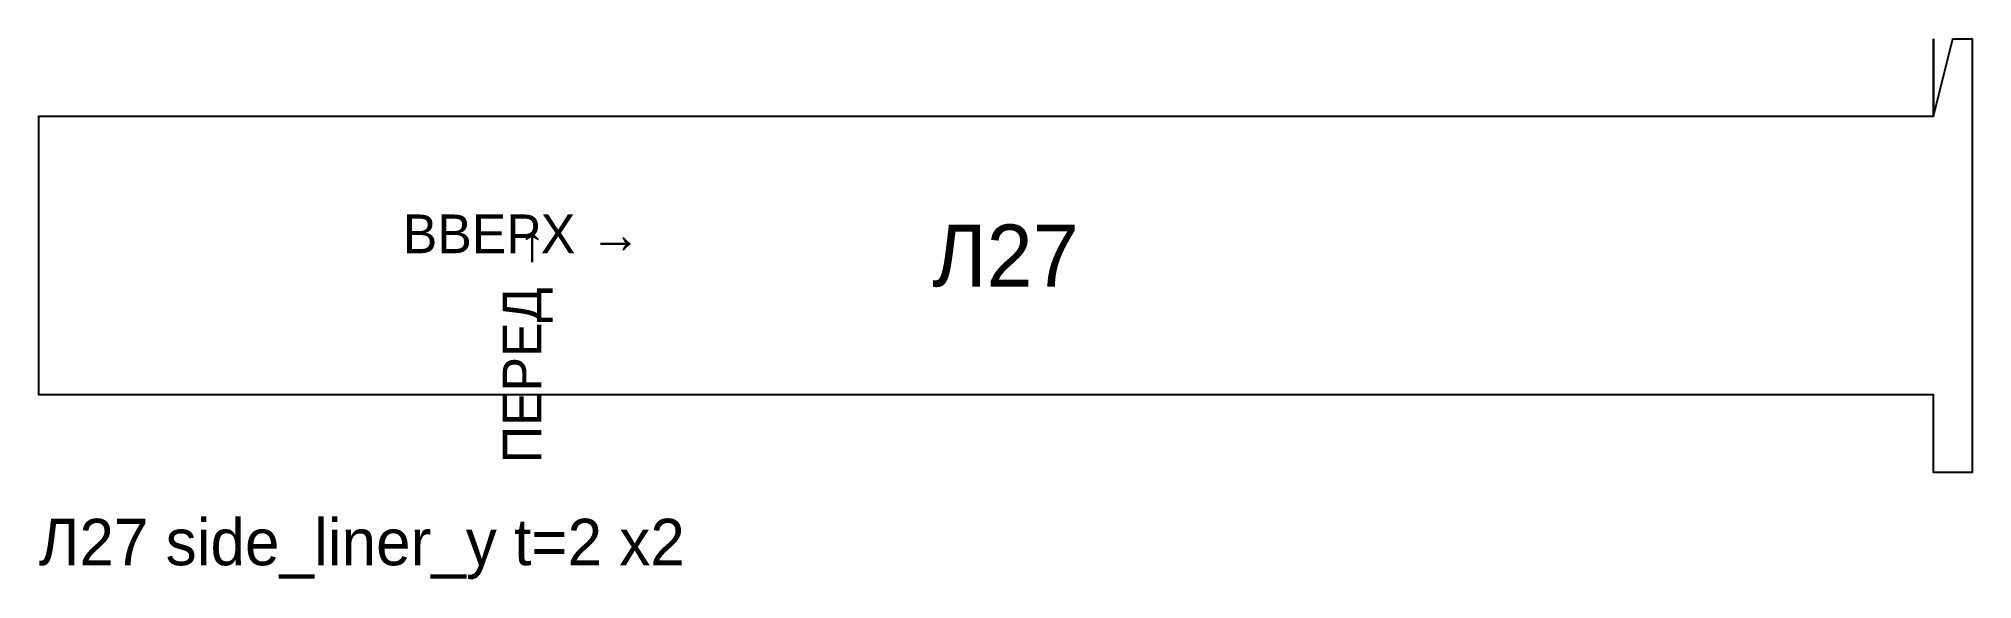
# Model space of a CAD drawing. Header units: millimetres. Extents: x 0 to 250, y -14 to 56.
import ezdxf
from ezdxf.enums import TextEntityAlignment as Align

# ---------------------------------------------------------------- set-up
doc = ezdxf.new("R2010")
doc.units = ezdxf.units.MM

msp = doc.modelspace()

# ---------------------------------------------------------------- linework, layer by layer
at = {"layer": 'CUT'}
msp.add_lwpolyline([(245, 56), (245, 51), (245, 46), (247.5, 56), (250, 56), (250, 28), (250, 0), (247.5, 0), (245, 0), (245, 5), (245, 10), (122.5, 10), (0, 10), (0, 28), (0, 46), (122.5, 46), (245, 46)], close=True, dxfattribs=at)

# ---------------------------------------------------------------- texts
at = {"layer": 'MARK'}
for s, height, p in [('ВВЕРХ →', 5, (62.5, 30.8)), ('Л27', 8, (125, 28))]:
    msp.add_text(s, height=height, dxfattribs=at).set_placement(p, align=Align.MIDDLE_CENTER)
msp.add_text('ПЕРЕД →', height=5, rotation=90, dxfattribs=at).set_placement((62.5, 16.8), align=Align.MIDDLE_CENTER)
at = {"layer": 'TEXT'}
msp.add_text('Л27 side_liner_y t=2 x2', height=6, dxfattribs=at).set_placement((0, -12))

doc.saveas('drawing.dxf')
